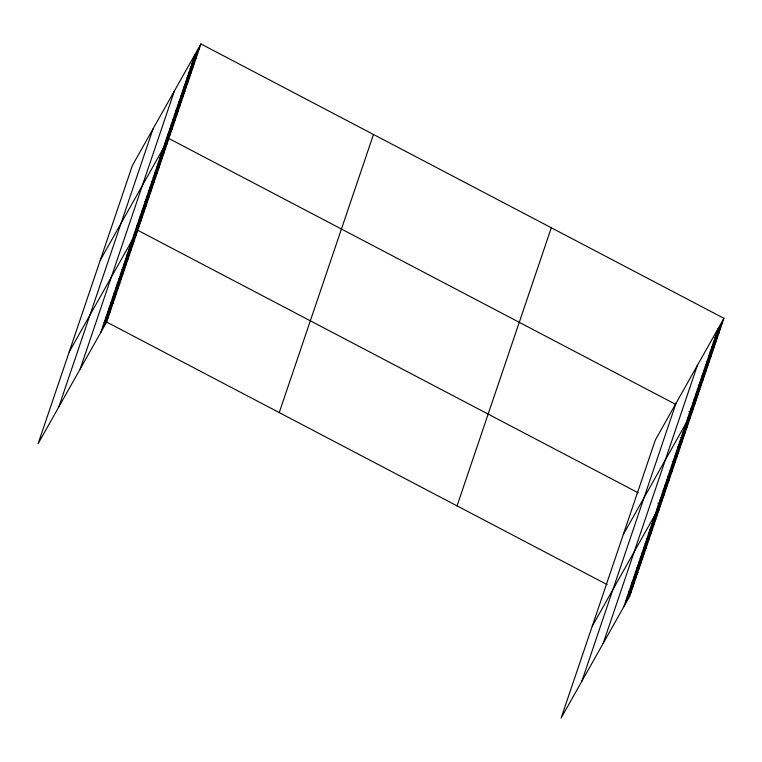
<?xml version="1.0" encoding="UTF-8"?>
<svg xmlns="http://www.w3.org/2000/svg" width="762" height="762" viewBox="0 0 762 762"><rect width="100%" height="100%" fill="white"/><g stroke="black" fill="none" stroke-linecap="round" stroke-linejoin="round"><path stroke-width="1.14" d="M58.807 406.937L153.067 128.826M80.153 369.065L174.403 90.954M100.86 332.308L195.11 54.197M200.901 43.929L132.35 165.583L38.1 443.694L106.642 322.04L200.901 43.929L723.9 318.306L629.65 596.417L561.099 718.071L655.358 439.96L723.9 318.306M279.235 412.585L373.485 134.474M457.057 505.873L551.307 227.762M581.816 681.314L676.065 403.203M603.152 643.442L697.401 365.331M623.859 606.695L718.118 328.574M193.51 58.922L199.292 48.654M191.91 63.656L197.691 53.388M190.3 68.38L196.091 58.112M188.7 73.114L194.491 62.836M187.1 77.838L192.891 67.57M185.499 82.563L191.281 72.295M183.899 87.297L189.681 77.029M182.289 92.021L188.081 81.753M180.689 96.745L186.48 86.477M179.089 101.479L184.871 91.211M177.489 106.204L183.271 95.936M175.889 110.928L181.67 100.66M174.279 115.662L180.07 105.394M172.679 120.386L178.47 110.119M171.079 125.12L176.86 114.843M169.478 129.845L175.26 119.577M167.869 134.569L173.66 124.301M166.268 139.303L172.06 129.035M164.668 144.028L170.45 133.76M100.308 260.137L168.85 138.484L675.18 404.117M161.43 153.591L167.211 143.313M159.791 158.42L165.583 148.152M158.153 163.249L163.944 152.981M156.515 168.078L162.306 157.81M154.876 172.907L160.668 162.639M153.248 177.737L159.029 167.469M151.609 182.566L157.391 172.298M149.971 187.395L155.753 177.127M148.333 192.234L154.124 181.956M146.695 197.063L152.486 186.795M145.056 201.892L150.847 191.624M143.418 206.721L149.209 196.453M141.789 211.55L147.571 201.282M140.151 216.379L145.933 206.111M138.513 221.209L144.294 210.941M136.874 226.038L142.656 215.77M135.236 230.876L141.027 220.599M133.598 235.706L139.389 225.438M69.199 351.911L137.751 230.267L638.194 492.814M130.331 245.364L136.112 235.096M128.692 250.193L134.474 239.925M127.054 255.022L132.836 244.754M125.416 259.852L131.197 249.584M123.777 264.681L129.569 254.413M122.139 269.519L127.93 259.242M120.501 274.349L126.292 264.081M118.862 279.178L124.654 268.91M117.234 284.007L123.015 273.739M115.595 288.836L121.377 278.568M113.957 293.665L119.739 283.397M112.319 298.494L118.11 288.227M110.681 303.324L116.472 293.056M109.042 308.162L114.833 297.885M107.404 312.992L113.195 302.724M105.775 317.821L111.557 307.553M104.137 322.65L109.919 312.382M102.499 327.479L108.28 317.211M716.509 333.308L722.3 323.04M714.908 338.033L720.7 327.765M713.308 342.767L719.09 332.489M711.708 347.491L717.49 337.223M710.098 352.215L715.889 341.947M708.498 356.949L714.289 346.672M706.898 361.674L712.68 351.406M705.298 366.398L711.079 356.13M703.697 371.132L709.479 360.864M702.088 375.857L707.879 365.589M700.488 380.581L706.279 370.313M698.887 385.315L704.669 375.047M697.287 390.039L703.069 379.771M695.677 394.773L701.469 384.496M694.077 399.498L699.868 389.23M692.477 404.222L698.268 393.954M690.877 408.956L696.659 398.688M689.277 413.68L695.058 403.412M687.667 418.405L693.458 408.137M623.306 534.514L691.858 412.871L688.915 411.328M684.428 427.968L690.22 417.7M682.79 432.797L688.581 422.529M681.161 437.626L686.943 427.358M679.523 442.455L685.305 432.187M677.885 447.284L683.666 437.017M676.246 452.123L682.028 441.846M674.608 456.952L680.399 446.684M672.97 461.782L678.761 451.514M671.332 466.611L677.123 456.343M669.703 471.44L675.484 461.172M668.064 476.269L673.846 466.001M666.426 481.098L672.208 470.83M664.788 485.927L670.57 475.659M663.15 490.766L668.941 480.489M661.511 495.595L667.302 485.327M659.873 500.424L665.664 490.157M658.235 505.254L664.026 494.986M656.606 510.083L662.388 499.815M592.207 626.297L660.749 504.644L657.806 503.101M653.329 519.741L659.111 509.473M651.691 524.57L657.482 514.302M650.053 529.409L655.844 519.132M648.414 534.238L654.206 523.97M646.776 539.067L652.567 528.799M645.147 543.897L650.929 533.629M643.509 548.726L649.291 538.458M641.871 553.555L647.652 543.287M640.232 558.384L646.014 548.116M638.594 563.213L644.385 552.945M636.956 568.052L642.747 557.774M635.317 572.881L641.109 562.613M633.689 577.71L639.47 567.442M632.05 582.539L637.832 572.272M630.412 587.369L636.194 577.101M628.774 592.198L634.556 581.93M627.136 597.027L632.927 586.759M625.497 601.856L631.288 591.588M106.642 322.04L607.095 584.587M627.688 595.389L629.65 596.417"/></g></svg>
